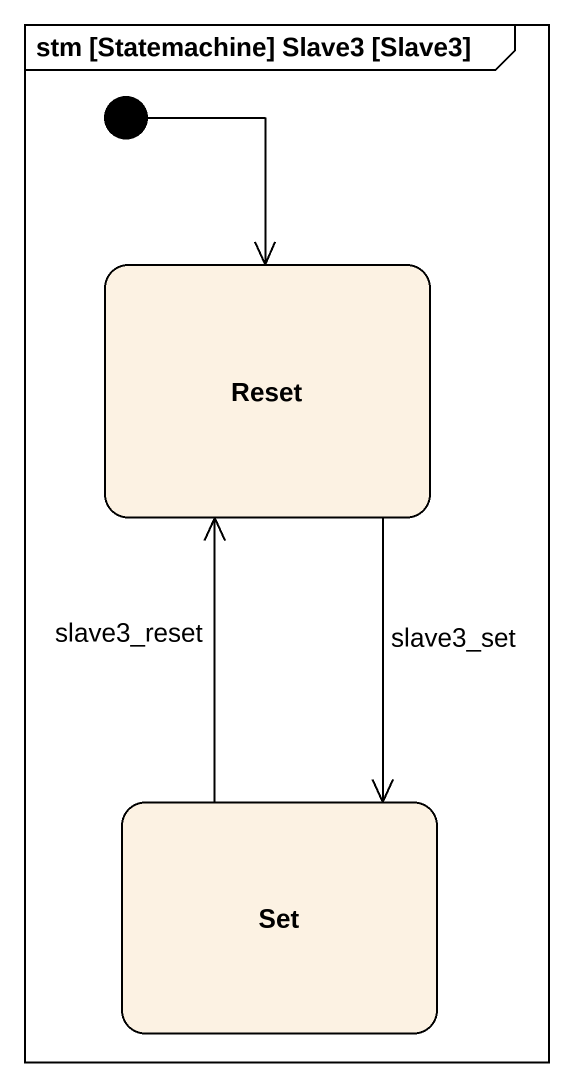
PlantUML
@startuml
mainframe stm [Statemachine] Slave3 [Slave3]
hide empty description
state Reset
state "Set" as Set_
[*] --> Reset
Reset --> Set_ : slave3_set
Set_ -up-> Reset : slave3_reset
@enduml
